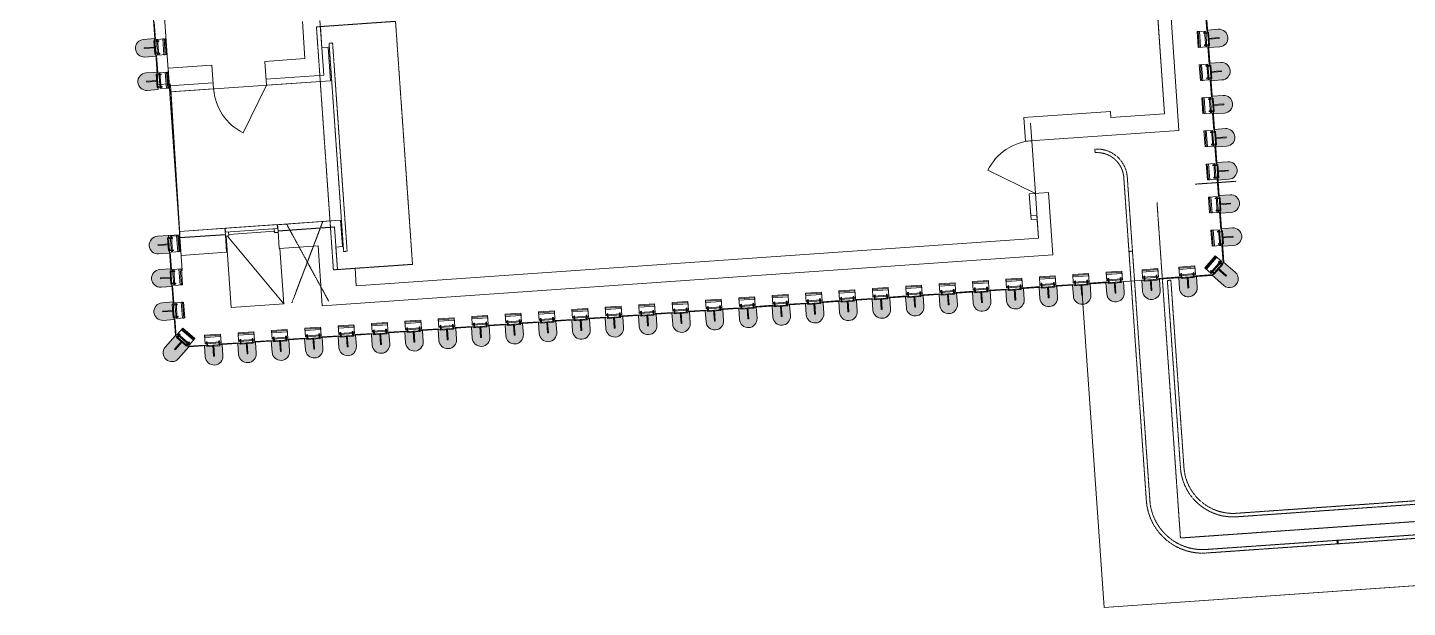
# Model space of a CAD drawing. Header units: millimetres. Extents: x 306 to 836129804, y -168137 to 818603917.
# Drawn here: x 833864055 to 833879721, y 818019898 to 818026476 of the extents above; entities that cross this region are included whole.
import ezdxf

# ---------------------------------------------------------------- set-up
doc = ezdxf.new("R2010")
doc.units = ezdxf.units.MM
doc.header["$LTSCALE"] = 3
doc.linetypes.add('Overhead', pattern=[1.8, 1.2, -0.6])
for name, color, linetype, lineweight in [('A-010-M_LINE', 251, 'Continuous', 13), ('A-010-M_LINE-T', 251, 'Continuous', 13), ('A-010-M_LINE_Over', 251, 'Overhead', 13), ('A-200-M_WALL_INT', 251, 'Continuous', 13), ('A-214-M_CURT_WALL', 251, 'Continuous', 13), ('A-215-M_CURT_PANEL', 251, 'Continuous', 13), ('A-314-M_WINDOW', 251, 'Continuous', 13), ('A-325-M_DOOR', 251, 'Continuous', 13), ('A-770-ME_FFE_SA', 251, 'Continuous', 13), ('A-770-MH_FFE_SA', 251, 'Overhead', 13), ('A-810-M_ROOMS', 251, 'Continuous', 13), ('Z-060-M_DETAIL', 253, 'Continuous', 5), ('Z-060-M_LINE_MEDIUM', 253, 'Continuous', 9)]:
    doc.layers.add(name, color=color, linetype=linetype, lineweight=lineweight)
doc.layers.add('UAJ-00XREF', color=7, linetype='Continuous')
doc.layers.get('A-770-ME_FFE_SA').off()
pattern_1 = [(45, (-69792, -100233), (-1391.035, 1391.035), []), (135, (-69792, -100233), (-1391.035, -1391.035), [])]

# ---------------------------------------------------------------- blocks, each defined once
blk = doc.blocks.new('ARC_CWP_PERFORATED METAL_STRAIGHT - ARC_CWP_PERFORATED METAL_STRAIGHT-39453977-0300')
at = {"layer": 'A-215-M_CURT_PANEL', "lineweight": 9}
for p, q in [((-98, 8), (100, 8)), ((100, 5), (-95, 5)), ((100, 5), (100, 8))]:
    blk.add_line(p, q, dxfattribs=at)
blk = doc.blocks.new('ARC_CWP_PERFORATED METAL_STRAIGHT - ARC_CWP_PERFORATED METAL_STRAIGHT-39453979-0300')
at = {"layer": 'A-215-M_CURT_PANEL', "lineweight": 9}
for p, q in [((-98, 8), (100, 8)), ((100, 5), (-95, 5)), ((100, 5), (100, 8))]:
    blk.add_line(p, q, dxfattribs=at)
blk = doc.blocks.new('ARC_FS_FIRE SHUTTER LATERAL SINGLE  - ARC_FS_FIRE SHUTTER LATERAL SINGLE -34849120-0300')
at = {"layer": 'A-770-MH_FFE_SA'}
for p, q in [((-7775, 275), (-7815, 275)), ((-6820, 20), (-7520, 20)), ((-6820, 20), (-6820, -20)), ((50, 20), (-6820, 20)), ((50, 20), (50, -20)), ((-6820, -20), (-7520, -20)), ((-6820, -20), (50, -20))]:
    blk.add_line(p, q, dxfattribs=at)
for radius in [295, 255]:
    blk.add_arc((-7520, 275), radius, 180, 270, dxfattribs=at)
blk = doc.blocks.new('ARC_FS_FIRE SHUTTER LATERAL CURVED  - ARC_FS_FIRE SHUTTER LATERAL CURVED -40070699-0300')
at = {"layer": 'A-770-MH_FFE_SA'}
for p, q in [((600, 2120), (640, 2120)), ((600, 2038), (600, 2120)), ((600, 620), (600, 2037)), ((640, 2120), (640, 2038)), ((640, 2037), (640, 620)), ((-2835, 20), (-3675, 20)), ((-2835, -20), (-2835, 20)), ((-2835, 20), (0, 20)), ((-2835, -20), (-3675, -20)), ((0, -20), (-2835, -20)), ((-3980, -325), (-4020, -325))]:
    blk.add_line(p, q, dxfattribs=at)
for centre, radius, start, end in [((0, 620), 640, 270, 360), ((0, 620), 600, 270, 360), ((-3675, -325), 345, 90, 180), ((-3675, -325), 305, 90, 180)]:
    blk.add_arc(centre, radius, start, end, dxfattribs=at)
blk = doc.blocks.new('ARC_WIN_HR - 600-37446940-0300')
at = {"layer": 'A-314-M_WINDOW'}
h = blk.add_hatch(dxfattribs=at)
h.set_pattern_fill('FP_100', color=256, style=0, pattern_type=2)
h.set_pattern_definition(pattern_1)
h.paths.add_polyline_path([(-293, -9), (295, -9), (295, 35), (-295, 35), (-295, -9)], flags=0)
h = blk.add_hatch(dxfattribs=at)
h.set_pattern_fill('FP_100', color=256, style=0, pattern_type=2)
h.set_pattern_definition(pattern_1)
h.paths.add_polyline_path([(260, -53), (300, -53), (300, -9), (260, -9), (260, -37)], flags=0)
h.paths.add_polyline_path([(-260, -53), (-260, -9), (-300, -9), (-300, -53)], flags=0)
at = {"layer": 'A-314-M_WINDOW', "lineweight": 18}
for p, q in [((295, 35), (-295, 35)), ((-295, 35), (-295, -9)), ((295, -9), (295, 35)), ((-260, -9), (-300, -9)), ((-300, -35), (-300, -37)), ((-300, -53), (-260, -53)), ((-295, -9), (295, -9)), ((-260, -53), (-260, -9)), ((300, -9), (260, -9)), ((260, -9), (260, -53)), ((260, -53), (300, -53)), ((300, -37), (300, -35))]:
    blk.add_line(p, q, dxfattribs=at)
blk = doc.blocks.new('ARC_TFP_FS_HR_DISPLAY - ARC_TFP_FS_HR_800x600 _DEEP_-V144-0300')
at = {"layer": 'Z-060-M_DETAIL'}
for p, q in [((-300, 845), (-300, 30)), ((300, 30), (-289, 845)), ((253, 860), (-267, 860)), ((300, 30), (300, 660)), ((-300, 30), (300, 30))]:
    blk.add_line(p, q, dxfattribs=at)
blk = doc.blocks.new('ARC_ACCESS_PANEL_SINGLE_TIMBER_TYPE11 - 600w x 2000h-39249732-0300')
at = {"layer": 'A-325-M_DOOR'}
blk.add_line((425, -50), (125, -570), dxfattribs=at)
blk.add_arc((425, -50), 600, 180, 240, dxfattribs=at)
blk = doc.blocks.new('ARC_SS_SECURITY SHUTTER_LATERAL_GF MUSEUM SHOP - ARC_SS_SECURITY SHUTTER_LATERAL_GF MUSEUM SHOP-26694053-0300')
at = {"layer": 'A-770-MH_FFE_SA'}
for p, q in [((80, 2730), (40, 2730)), ((40, 2730), (40, 600)), ((80, 600), (80, 2730)), ((9460, 40), (640, 40)), ((640, 0), (9460, 0))]:
    blk.add_line(p, q, dxfattribs=at)
for centre, radius, start, end in [((640, 600), 600, 180, 270), ((640, 600), 560, 180, 270), ((9460, -560), 600, 360, 90), ((9460, -560), 580, 360, 90), ((9460, -560), 560, 0, 90)]:
    blk.add_arc(centre, radius, start, end, dxfattribs=at)
blk = doc.blocks.new('ARC_FS_FIRE SHUTTER VERTICAL RECESSED - ARC_FS_FIRE SHUTTER VERTICAL RECESSED-40704119-0300')
at = {"layer": 'A-770-MH_FFE_SA'}
for p, q in [((-1379.375, 750), (1384.375, 750)), ((-1379.375, -150), (-1379.375, 750)), ((1384.375, 750), (1384.375, -150)), ((-1184.375, -20), (-1184.375, 20)), ((-1184.375, 20), (1184.375, 20)), ((1184.375, 20), (1184.375, -20)), ((1384.375, -150), (-1379.375, -150)), ((1184.375, -20), (-1184.375, -20))]:
    blk.add_line(p, q, dxfattribs=at)
blk = doc.blocks.new('ARC_ACCESS_PANEL_SINGLE_TIMBER_TYPE11 - 600w x 2000h-39249737-0300')
at = {"layer": 'A-325-M_DOOR'}
blk.add_line((425, -10), (125, -530), dxfattribs=at)
blk.add_arc((425, -10), 600, 180, 240, dxfattribs=at)
blk = doc.blocks.new('ARC_CWP_PERFORATED METAL_STRAIGHT - ARC_CWP_PERFORATED METAL_STRAIGHT-39454097-0300')
at = {"layer": 'A-215-M_CURT_PANEL', "lineweight": 9}
for p, q in [((-98, 5), (-98, 8)), ((-98, 8), (98, 8)), ((98, 5), (-98, 5)), ((98, 5), (98, 8))]:
    blk.add_line(p, q, dxfattribs=at)
blk = doc.blocks.new('Circular Mullion - ARC_225mm CERAMIC MULLION-27539017-0300')
at = {"layer": 'Z-060-M_DETAIL', "lineweight": 9}
blk.add_hatch(color=256, dxfattribs=at).paths.add_polyline_path([(100, -125), (97, -151), (87, -175), (71, -196), (50, -212), (26, -222), (0, -225), (-26, -222), (-50, -212), (-71, -196), (-87, -175), (-97, -151), (-100, -125), (-100, 0), (100, 0)], flags=0)
at = {"layer": 'Z-060-M_DETAIL'}
for p, q in [((-90, 120), (90, 120)), ((-90, 21), (-90, 120)), ((90, 108), (-90, 108)), ((-90, 108), (-90, 93)), ((-90, 93), (90, 93)), ((90, 33), (-90, 33)), ((90, 21), (-90, 21)), ((-75, 45), (-65, 45)), ((-75, 0), (-75, 45)), ((-65, 45), (-65, 0)), ((65, 45), (75, 45)), ((65, 0), (65, 45)), ((75, 45), (75, 0)), ((90, 120), (90, 21)), ((90, 93), (90, 108)), ((-75, 0), (-75, -10)), ((-65, 0), (-75, 0)), ((-75, -10), (75, -10)), ((-5, -125), (-5, 0)), ((5, -125), (-5, -125)), ((5, -125), (5, 0)), ((75, 0), (65, 0)), ((75, -10), (75, 0))]:
    blk.add_line(p, q, dxfattribs=at)
at = {"layer": 'Z-060-M_LINE_MEDIUM'}
for p, q in [((100, 0), (-100, 0)), ((-100, 0), (-100, -125)), ((100, -125), (100, 0))]:
    blk.add_line(p, q, dxfattribs=at)
blk.add_arc((0, -125), 100, 180, 360, dxfattribs=at)
blk = doc.blocks.new('Circular Mullion - Perforated Mesh-26022574-0300')
at = {"layer": 'A-214-M_CURT_WALL'}
blk.add_hatch(color=256, dxfattribs=at).paths.add_polyline_path([(71, -246), (87, -225), (97, -197), (100, -175), (100, 0), (-100, 0), (-100, -175), (-97, -201), (-87, -225), (-71, -246), (-50, -262), (-26, -272), (0, -275), (26, -272), (50, -262)], flags=0)
at = {"layer": 'Z-060-M_DETAIL'}
for p, q in [((-100, 0), (-100, -175)), ((100, 0), (-100, 0)), ((-90, 120), (90, 120)), ((-90, 21), (-90, 120)), ((90, 108), (-90, 108)), ((-90, 108), (-90, 93)), ((-90, 93), (90, 93)), ((90, 33), (-90, 33)), ((90, 21), (-90, 21)), ((-75, 45), (-65, 45)), ((-75, 0), (-75, 45)), ((-65, 45), (-65, 0)), ((65, 45), (75, 45)), ((65, 0), (65, 45)), ((75, 45), (75, 0)), ((90, 120), (90, 21)), ((90, 93), (90, 108)), ((-75, 0), (-75, -10)), ((-65, 0), (-75, 0)), ((-75, -10), (75, -10)), ((-5, -125), (-5, 0)), ((5, -125), (-5, -125)), ((5, -125), (5, 0)), ((75, 0), (65, 0)), ((75, -10), (75, 0)), ((100, -175), (100, 0))]:
    blk.add_line(p, q, dxfattribs=at)
blk.add_arc((0, -175), 100, 180, 360, dxfattribs=at)
blk = doc.blocks.new('ARC_CWP_PERFORATED METAL_STRAIGHT - ARC_CWP_PERFORATED METAL_STRAIGHT-39454099-0300')
at = {"layer": 'A-215-M_CURT_PANEL', "lineweight": 9}
for p, q in [((-100, 5), (-100, 8)), ((-100, 8), (98, 8)), ((95, 5), (-100, 5))]:
    blk.add_line(p, q, dxfattribs=at)
blk = doc.blocks.new('ARC_CWP_PERFORATED METAL_STRAIGHT - ARC_CWP_PERFORATED METAL_STRAIGHT-V203-0300')
at = {"layer": 'A-215-M_CURT_PANEL', "lineweight": 9}
for p, q in [((-100, 5), (-100, 8)), ((-100, 8), (100, 8)), ((100, 5), (-100, 5)), ((100, 5), (100, 8))]:
    blk.add_line(p, q, dxfattribs=at)
blk = doc.blocks.new('ARC_CWP_PERFORATED METAL_STRAIGHT - ARC_CWP_PERFORATED METAL_STRAIGHT-39454101-0300')
at = {"layer": 'A-215-M_CURT_PANEL', "lineweight": 9}
for p, q in [((-120, 5), (-120, 8)), ((-120, 8), (120, 8)), ((120, 5), (-120, 5)), ((120, 5), (120, 8))]:
    blk.add_line(p, q, dxfattribs=at)
blk = doc.blocks.new('ARC_CWP_PERFORATED METAL_STRAIGHT - ARC_CWP_PERFORATED METAL_STRAIGHT-V222-0300')
at = {"layer": 'A-215-M_CURT_PANEL', "lineweight": 9}
for p, q in [((-100, 5), (-100, 8)), ((-100, 8), (98, 8)), ((95, 5), (-100, 5))]:
    blk.add_line(p, q, dxfattribs=at)
blk = doc.blocks.new('ARC_CWP_PERFORATED METAL_STRAIGHT - ARC_CWP_PERFORATED METAL_STRAIGHT-39695272-0300')
at = {"layer": 'A-215-M_CURT_PANEL', "lineweight": 9}
for p, q in [((-100, 5), (-100, 8)), ((-100, 8), (100, 8)), ((100, 5), (-100, 5)), ((100, 5), (100, 8))]:
    blk.add_line(p, q, dxfattribs=at)
blk = doc.blocks.new('ARC_CWP_PERFORATED METAL_STRAIGHT - ARC_CWP_PERFORATED METAL_STRAIGHT-39695267-0300')
at = {"layer": 'A-215-M_CURT_PANEL', "lineweight": 9}
for p, q in [((-98.75, 5), (-98.75, 8)), ((-98.75, 8), (98.75, 8)), ((98.75, 5), (-98.75, 5)), ((98.75, 5), (98.75, 8))]:
    blk.add_line(p, q, dxfattribs=at)
blk = doc.blocks.new('ARC_CWP_PERFORATED METAL_STRAIGHT - ARC_CWP_PERFORATED METAL_STRAIGHT-39695269-0300')
at = {"layer": 'A-215-M_CURT_PANEL', "lineweight": 9}
for p, q in [((-98.75, 5), (-98.75, 8)), ((-98.75, 8), (98.75, 8)), ((98.75, 5), (-98.75, 5)), ((98.75, 5), (98.75, 8))]:
    blk.add_line(p, q, dxfattribs=at)
blk = doc.blocks.new('ARC_CWP_PERFORATED METAL_STRAIGHT - ARC_CWP_PERFORATED METAL_STRAIGHT-39695273-0300')
at = {"layer": 'A-215-M_CURT_PANEL', "lineweight": 9}
for p, q in [((-100, 5), (-100, 8)), ((-100, 8), (100, 8)), ((100, 5), (-100, 5)), ((100, 5), (100, 8))]:
    blk.add_line(p, q, dxfattribs=at)
blk = doc.blocks.new('ARC_CWP_PERFORATED METAL_STRAIGHT - ARC_CWP_PERFORATED METAL_STRAIGHT-V230-0300')
at = {"layer": 'A-215-M_CURT_PANEL', "lineweight": 9}
for p, q in [((-100, 5), (-100, 8)), ((-100, 8), (100, 8)), ((100, 5), (-100, 5)), ((100, 5), (100, 8))]:
    blk.add_line(p, q, dxfattribs=at)
blk = doc.blocks.new('3A35X-MAGP-P-MP-00')
at = {"layer": 'A-010-M_LINE', "linetype": 'Overhead'}
for p, q in [((834456631, 818024492), (834456897, 818020685)), ((834446746, 818024251), (834447225, 818023374)), ((834446808, 818023353), (834447161, 818024280)), ((834456897, 818020685), (834465463, 818021284))]:
    blk.add_line(p, q, dxfattribs=at)
at = {"layer": 'A-010-M_LINE-T'}
blk.add_line((834445013, 818031583), (834445563, 818023720), dxfattribs=at)
at = {"layer": 'A-010-M_LINE_Over'}
blk.add_line((834457525, 818024732), (834457066, 818024700), dxfattribs=at)
at = {"layer": 'A-200-M_WALL_INT'}
for p, q in [((834456053, 818037136), (834456880, 818025310)), ((834456716, 818025499), (834456128, 818033909)), ((834446957, 818026124), (834446928, 818026544)), ((834447127, 818026558), (834447171, 818025938)), ((834446957, 818026124), (834446500, 818026092)), ((834447219, 818026253), (834447149, 818026248)), ((834447219, 818026253), (834447245, 818025874)), ((834445403, 818026015), (834445901, 818026050)), ((834445403, 818026015), (834445422, 818025746)), ((834445901, 818026050), (834445920, 818025781)), ((834446500, 818026092), (834446519, 818025823)), ((834445915, 818025851), (834445417, 818025816)), ((834446514, 818025893), (834447171, 818025938)), ((834446519, 818025823), (834447245, 818025874)), ((834445422, 818025746), (834445920, 818025781)), ((834455120, 818025458), (834456103, 818025526)), ((834456103, 818025526), (834456108, 818025457)), ((834456108, 818025457), (834456716, 818025499)), ((834455139, 818025188), (834455120, 818025458)), ((834455195, 818025393), (834455209, 818025193)), ((834456880, 818025310), (834455139, 818025188)), ((834455181, 818024590), (834455400, 818024605)), ((834455181, 818024590), (834455201, 818024297)), ((834455286, 818024087), (834455251, 818024595)), ((834455450, 818023898), (834455400, 818024605)), ((834447361, 818024291), (834446641, 818024240)), ((834446646, 818024241), (834446651, 818024171)), ((834447361, 818024291), (834447382, 818023991)), ((834455201, 818024297), (834455271, 818024302)), ((834445532, 818024163), (834446053, 818024199)), ((834445532, 818024163), (834445537, 818024093)), ((834446053, 818024129), (834445537, 818024093)), ((834445537, 818024090), (834446053, 818024126)), ((834445551, 818023891), (834445537, 818024090)), ((834446048, 818024199), (834446053, 818024129)), ((834446067, 818023927), (834446053, 818024126)), ((834446651, 818024171), (834447291, 818024215)), ((834447291, 818024213), (834446651, 818024168)), ((834446665, 818023969), (834446651, 818024168)), ((834447325, 818023731), (834447291, 818024215)), ((834447538, 818023546), (834455286, 818024087)), ((834445551, 818023891), (834446067, 818023927)), ((834447106, 818024000), (834446665, 818023969)), ((834447153, 818023318), (834447106, 818024000)), ((834447307, 818023986), (834447382, 818023991)), ((834455450, 818023898), (834447153, 818023318)), ((834447525, 818023745), (834447325, 818023731)), ((834447525, 818023745), (834447538, 818023546))]:
    blk.add_line(p, q, dxfattribs=at)
at = {"layer": 'A-810-M_ROOMS', "flags": 128}
for points in [[(834452500, 818039750), (834452690, 818037021), (834453037, 818037045), (834453858, 818037102), (834453866, 818036983), (834455177, 818037075), (834455168, 818037194), (834456045, 818037255), (834456306, 818037274), (834456456, 818037142), (834457388, 818023816), (834457257, 818023665), (834455775, 818023562), (834456031, 818019898), (834465388, 818020552)], [(834447132, 818026488), (834447149, 818026248), (834447219, 818026253), (834447245, 818025874), (834445434, 818025747), (834445533, 818024163), (834447361, 818024291), (834447382, 818023991), (834447307, 818023986), (834447325, 818023731), (834447525, 818023745), (834447538, 818023546), (834455286, 818024087), (834455268, 818024344), (834455198, 818024339), (834455181, 818024590), (834455251, 818024595), (834455209, 818025193), (834455139, 818025188), (834455120, 818025458), (834456103, 818025526), (834456108, 818025457), (834456716, 818025499), (834456128, 818033909)], [(834465250, 818020542), (834456031, 818019898), (834455775, 818023562), (834445637, 818022853), (834445486, 818022984), (834445427, 818023829), (834445406, 818024116), (834445536, 818024124), (834445536, 818024128), (834445432, 818025782), (834445428, 818025840), (834445287, 818025831), (834445258, 818026239), (834444934, 818030876), (834444904, 818031298), (834445033, 818031307), (834445023, 818031452), (834444956, 818031447), (834444681, 818031428), (834419544, 818029670)]]:
    blk.add_lwpolyline(points, dxfattribs=at)
at = {"layer": 'A-214-M_CURT_WALL', "lineweight": 9}
for p, rotation in [((834457211, 818026349), 93.99890852577133), ((834445257, 818026251), 273.9989085257714), ((834445284, 818025872), 273.9989085257714), ((834457237, 818025973), 93.99890852577133), ((834457264, 818025598), 93.99890852577133), ((834457290, 818025222), 93.99890852577133), ((834457316, 818024846), 93.99890852577133), ((834457342, 818024471), 93.99890852577133), ((834445413, 818024017), 273.9989085257714), ((834457369, 818024095), 93.99890852577133), ((834456978, 818023646), 3.998908525771384), ((834445440, 818023640), 273.9989085257714), ((834454635, 818023482), 3.998908525771384), ((834455014, 818023508), 3.998908525771384), ((834455393, 818023535), 3.998908525771384), ((834455772, 818023561), 3.998908525771384), ((834456151, 818023588), 3.998908525771384), ((834456559, 818023616), 3.998908525771384), ((834452360, 818023323), 3.998908525771384), ((834452739, 818023349), 3.998908525771384), ((834453118, 818023376), 3.998908525771384), ((834453497, 818023402), 3.998908525771384), ((834453876, 818023429), 3.998908525771384), ((834454256, 818023455), 3.998908525771384), ((834445466, 818023263), 273.9989085257714), ((834450086, 818023164), 3.998908525771384), ((834450465, 818023190), 3.998908525771384), ((834450844, 818023217), 3.998908525771384), ((834451223, 818023243), 3.998908525771384), ((834451602, 818023270), 3.998908525771384), ((834451981, 818023296), 3.998908525771384), ((834447811, 818023005), 3.998908525771384), ((834448190, 818023031), 3.998908525771384), ((834448569, 818023058), 3.998908525771384), ((834448948, 818023084), 3.998908525771384), ((834449328, 818023111), 3.998908525771384), ((834449707, 818023137), 3.998908525771384), ((834445916, 818022872), 3.998908525771384), ((834446295, 818022899), 3.998908525771384), ((834446674, 818022925), 3.998908525771384), ((834447053, 818022952), 3.998908525771384), ((834447432, 818022978), 3.998908525771384)]:
    blk.add_blockref('Circular Mullion - ARC_225mm CERAMIC MULLION-27539017-0300', p, dxfattribs=dict(at, rotation=rotation))
at = {"layer": 'A-214-M_CURT_WALL', "extrusion": (0, 0, -1), "rotation": 311.0010914742286}
blk.add_blockref('Circular Mullion - Perforated Mesh-26022574-0300', (-834457322, 818023741), dxfattribs=at)
at = {"layer": 'A-214-M_CURT_WALL', "rotation": 318.9989085257714}
blk.add_blockref('Circular Mullion - Perforated Mesh-26022574-0300', (834445561, 818022918), dxfattribs=at)
at = {"layer": 'A-215-M_CURT_PANEL', "lineweight": 9}
for name, p, rotation in [('ARC_CWP_PERFORATED METAL_STRAIGHT - ARC_CWP_PERFORATED METAL_STRAIGHT-39454097-0300', (834457198, 818026536), 93.99890852577133), ('ARC_CWP_PERFORATED METAL_STRAIGHT - ARC_CWP_PERFORATED METAL_STRAIGHT-39695272-0300', (834445244, 818026440), 273.9989085257714), ('ARC_CWP_PERFORATED METAL_STRAIGHT - ARC_CWP_PERFORATED METAL_STRAIGHT-39695273-0300', (834445270, 818026061), 273.9989085257714), ('ARC_CWP_PERFORATED METAL_STRAIGHT - ARC_CWP_PERFORATED METAL_STRAIGHT-39454097-0300', (834457224, 818026161), 93.99890852577133), ('ARC_CWP_PERFORATED METAL_STRAIGHT - ARC_CWP_PERFORATED METAL_STRAIGHT-39454097-0300', (834457250, 818025785), 93.99890852577133), ('ARC_CWP_PERFORATED METAL_STRAIGHT - ARC_CWP_PERFORATED METAL_STRAIGHT-39454097-0300', (834457277, 818025410), 93.99890852577133), ('ARC_CWP_PERFORATED METAL_STRAIGHT - ARC_CWP_PERFORATED METAL_STRAIGHT-39454097-0300', (834457303, 818025034), 93.99890852577133), ('ARC_CWP_PERFORATED METAL_STRAIGHT - ARC_CWP_PERFORATED METAL_STRAIGHT-39454097-0300', (834457329, 818024659), 93.99890852577133), ('ARC_CWP_PERFORATED METAL_STRAIGHT - ARC_CWP_PERFORATED METAL_STRAIGHT-39454097-0300', (834457355, 818024283), 93.99890852577133), ('ARC_CWP_PERFORATED METAL_STRAIGHT - ARC_CWP_PERFORATED METAL_STRAIGHT-39695267-0300', (834445427, 818023828), 273.9989085257714), ('ARC_CWP_PERFORATED METAL_STRAIGHT - ARC_CWP_PERFORATED METAL_STRAIGHT-39453979-0300', (834457382, 818023906), 93.99890852577133), ('ARC_CWP_PERFORATED METAL_STRAIGHT - ARC_CWP_PERFORATED METAL_STRAIGHT-39454101-0300', (834456768, 818023631), 3.998908525771384), ('ARC_CWP_PERFORATED METAL_STRAIGHT - ARC_CWP_PERFORATED METAL_STRAIGHT-V222-0300', (834457167, 818023659), 3.998908525771384), ('ARC_CWP_PERFORATED METAL_STRAIGHT - ARC_CWP_PERFORATED METAL_STRAIGHT-39695269-0300', (834445453, 818023452), 273.9989085257714), ('ARC_CWP_PERFORATED METAL_STRAIGHT - ARC_CWP_PERFORATED METAL_STRAIGHT-V203-0300', (834454066, 818023442), 3.998908525771384), ('ARC_CWP_PERFORATED METAL_STRAIGHT - ARC_CWP_PERFORATED METAL_STRAIGHT-V203-0300', (834454445, 818023469), 3.998908525771384), ('ARC_CWP_PERFORATED METAL_STRAIGHT - ARC_CWP_PERFORATED METAL_STRAIGHT-V203-0300', (834454824, 818023495), 3.998908525771384), ('ARC_CWP_PERFORATED METAL_STRAIGHT - ARC_CWP_PERFORATED METAL_STRAIGHT-V203-0300', (834455203, 818023522), 3.998908525771384), ('ARC_CWP_PERFORATED METAL_STRAIGHT - ARC_CWP_PERFORATED METAL_STRAIGHT-V203-0300', (834455582, 818023548), 3.998908525771384), ('ARC_CWP_PERFORATED METAL_STRAIGHT - ARC_CWP_PERFORATED METAL_STRAIGHT-V230-0300', (834455961, 818023575), 3.998908525771384), ('ARC_CWP_PERFORATED METAL_STRAIGHT - ARC_CWP_PERFORATED METAL_STRAIGHT-V203-0300', (834451792, 818023283), 3.998908525771384), ('ARC_CWP_PERFORATED METAL_STRAIGHT - ARC_CWP_PERFORATED METAL_STRAIGHT-V203-0300', (834452171, 818023310), 3.998908525771384), ('ARC_CWP_PERFORATED METAL_STRAIGHT - ARC_CWP_PERFORATED METAL_STRAIGHT-V203-0300', (834452550, 818023336), 3.998908525771384), ('ARC_CWP_PERFORATED METAL_STRAIGHT - ARC_CWP_PERFORATED METAL_STRAIGHT-V203-0300', (834452929, 818023363), 3.998908525771384), ('ARC_CWP_PERFORATED METAL_STRAIGHT - ARC_CWP_PERFORATED METAL_STRAIGHT-V203-0300', (834453308, 818023389), 3.998908525771384), ('ARC_CWP_PERFORATED METAL_STRAIGHT - ARC_CWP_PERFORATED METAL_STRAIGHT-V203-0300', (834453687, 818023416), 3.998908525771384), ('ARC_CWP_PERFORATED METAL_STRAIGHT - ARC_CWP_PERFORATED METAL_STRAIGHT-39454099-0300', (834445479, 818023074), 273.9989085257714), ('ARC_CWP_PERFORATED METAL_STRAIGHT - ARC_CWP_PERFORATED METAL_STRAIGHT-V203-0300', (834449517, 818023124), 3.998908525771384), ('ARC_CWP_PERFORATED METAL_STRAIGHT - ARC_CWP_PERFORATED METAL_STRAIGHT-V203-0300', (834449896, 818023151), 3.998908525771384), ('ARC_CWP_PERFORATED METAL_STRAIGHT - ARC_CWP_PERFORATED METAL_STRAIGHT-V203-0300', (834450275, 818023177), 3.998908525771384), ('ARC_CWP_PERFORATED METAL_STRAIGHT - ARC_CWP_PERFORATED METAL_STRAIGHT-V203-0300', (834450654, 818023204), 3.998908525771384), ('ARC_CWP_PERFORATED METAL_STRAIGHT - ARC_CWP_PERFORATED METAL_STRAIGHT-V203-0300', (834451033, 818023230), 3.998908525771384), ('ARC_CWP_PERFORATED METAL_STRAIGHT - ARC_CWP_PERFORATED METAL_STRAIGHT-V203-0300', (834451412, 818023257), 3.998908525771384), ('ARC_CWP_PERFORATED METAL_STRAIGHT - ARC_CWP_PERFORATED METAL_STRAIGHT-V203-0300', (834447243, 818022965), 3.998908525771384), ('ARC_CWP_PERFORATED METAL_STRAIGHT - ARC_CWP_PERFORATED METAL_STRAIGHT-V203-0300', (834447622, 818022992), 3.998908525771384), ('ARC_CWP_PERFORATED METAL_STRAIGHT - ARC_CWP_PERFORATED METAL_STRAIGHT-V203-0300', (834448001, 818023018), 3.998908525771384), ('ARC_CWP_PERFORATED METAL_STRAIGHT - ARC_CWP_PERFORATED METAL_STRAIGHT-V203-0300', (834448380, 818023045), 3.998908525771384), ('ARC_CWP_PERFORATED METAL_STRAIGHT - ARC_CWP_PERFORATED METAL_STRAIGHT-V203-0300', (834448759, 818023071), 3.998908525771384), ('ARC_CWP_PERFORATED METAL_STRAIGHT - ARC_CWP_PERFORATED METAL_STRAIGHT-V203-0300', (834449138, 818023098), 3.998908525771384), ('ARC_CWP_PERFORATED METAL_STRAIGHT - ARC_CWP_PERFORATED METAL_STRAIGHT-39453977-0300', (834445726, 818022859), 3.998908525771384), ('ARC_CWP_PERFORATED METAL_STRAIGHT - ARC_CWP_PERFORATED METAL_STRAIGHT-V203-0300', (834446105, 818022886), 3.998908525771384), ('ARC_CWP_PERFORATED METAL_STRAIGHT - ARC_CWP_PERFORATED METAL_STRAIGHT-V203-0300', (834446484, 818022912), 3.998908525771384), ('ARC_CWP_PERFORATED METAL_STRAIGHT - ARC_CWP_PERFORATED METAL_STRAIGHT-V203-0300', (834446864, 818022939), 3.998908525771384)]:
    blk.add_blockref(name, p, dxfattribs=dict(at, rotation=rotation))
at = {"layer": 'A-314-M_WINDOW', "rotation": 3.998908525771384}
blk.add_blockref('ARC_WIN_HR - 600-37446940-0300', (834446349, 818024185), dxfattribs=at)
at = {"layer": 'A-325-M_DOOR'}
for name, p, rotation in [('ARC_ACCESS_PANEL_SINGLE_TIMBER_TYPE11 - 600w x 2000h-39249737-0300', (834446094, 818025803), 3.998908525771384), ('ARC_ACCESS_PANEL_SINGLE_TIMBER_TYPE11 - 600w x 2000h-39249732-0300', (834455271, 818025022), 273.9989085257714)]:
    blk.add_blockref(name, p, dxfattribs=dict(at, rotation=rotation))
at = {"layer": 'A-770-ME_FFE_SA'}
for name, p, rotation in [('ARC_FS_FIRE SHUTTER VERTICAL RECESSED - ARC_FS_FIRE SHUTTER VERTICAL RECESSED-40704119-0300', (834447333, 818025119), 273.9989085257704), ('ARC_FS_FIRE SHUTTER LATERAL CURVED  - ARC_FS_FIRE SHUTTER LATERAL CURVED -40070699-0300', (834456530, 818021110), 273.9989085257714), ('ARC_SS_SECURITY SHUTTER_LATERAL_GF MUSEUM SHOP - ARC_SS_SECURITY SHUTTER_LATERAL_GF MUSEUM SHOP-26694053-0300', (834456899, 818020881), 3.998908525771384), ('ARC_TFP_FS_HR_DISPLAY - ARC_TFP_FS_HR_800x600 _DEEP_-V144-0300', (834446419, 818023290), 3.998908525771384), ('ARC_FS_FIRE SHUTTER LATERAL SINGLE  - ARC_FS_FIRE SHUTTER LATERAL SINGLE -34849120-0300', (834458725, 818020642), 183.9989085257713)]:
    blk.add_blockref(name, p, dxfattribs=dict(at, rotation=rotation))

msp = doc.modelspace()

# ---------------------------------------------------------------- block references
at = {"layer": 'UAJ-00XREF', "ltscale": 0.5}
msp.add_blockref('3A35X-MAGP-P-MP-00', (-579753, 0), dxfattribs=at)

doc.saveas('drawing.dxf')
